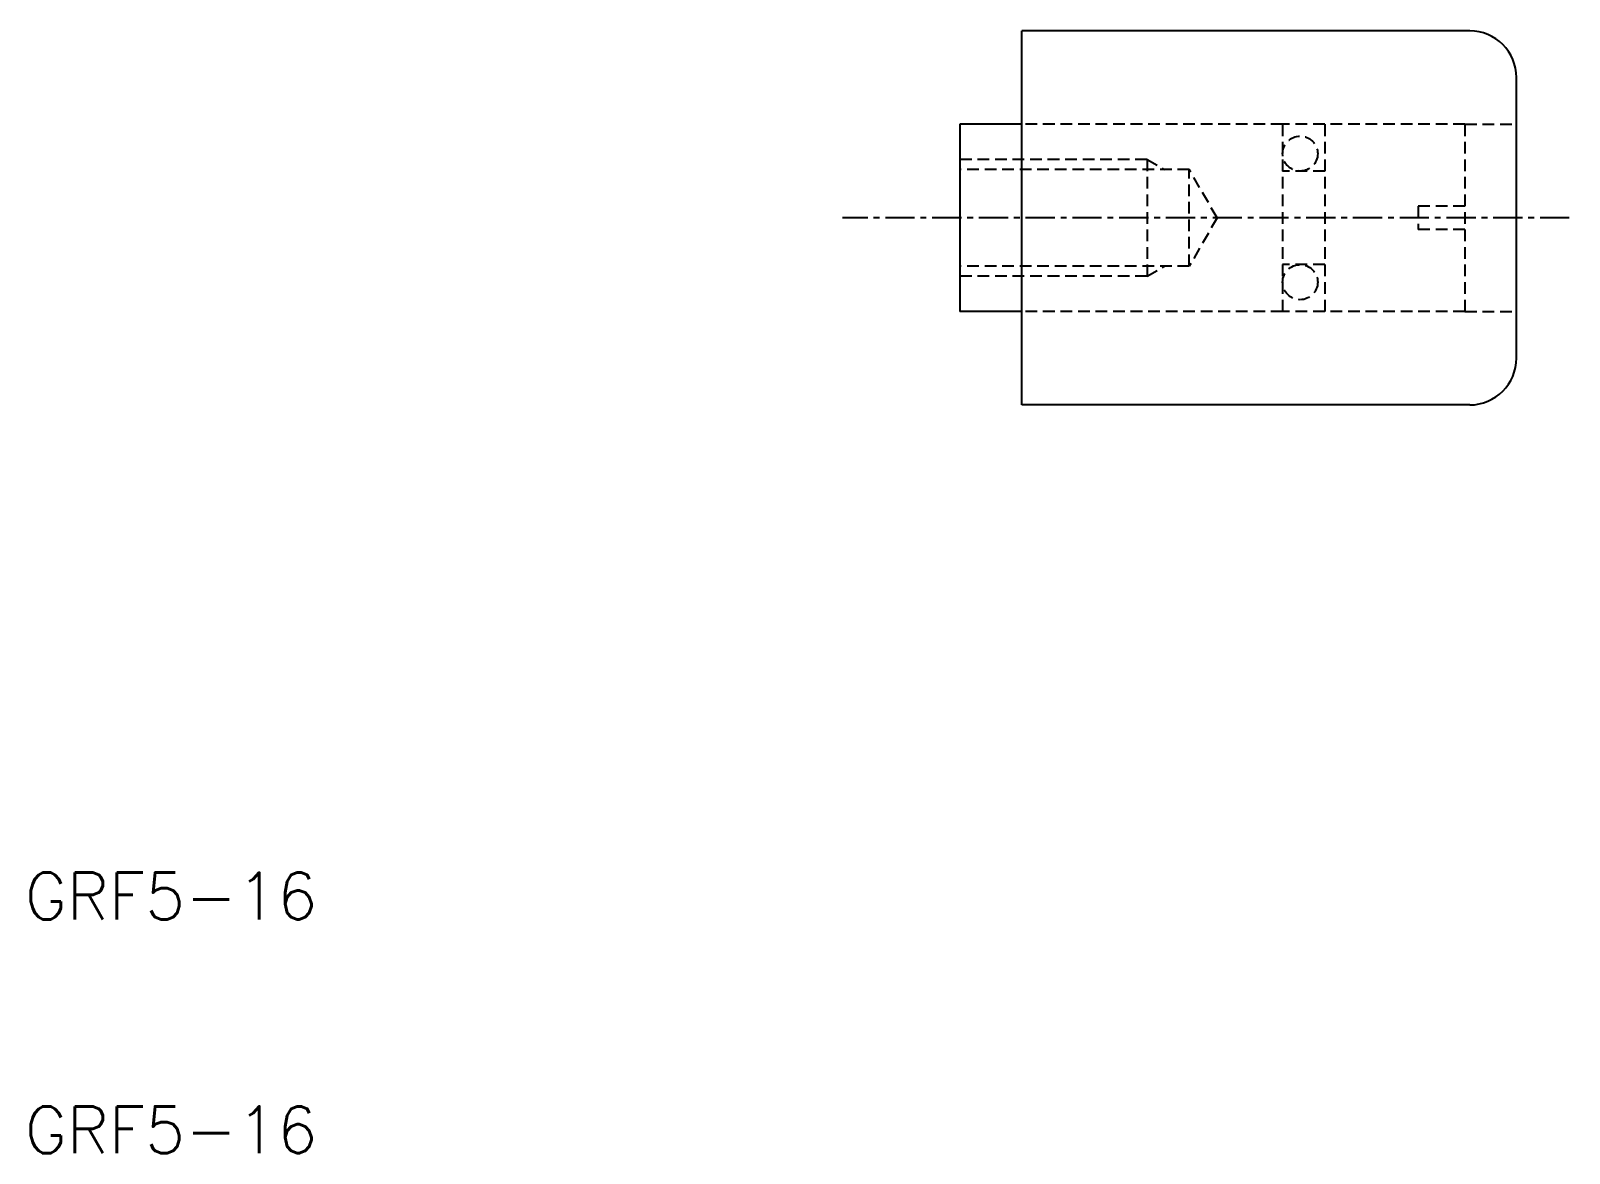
# Model space of a CAD drawing. Extents: x 10.3 to 76.1, y 10 to 58.
import ezdxf

# ---------------------------------------------------------------- set-up
doc = ezdxf.new("R2010")
doc.units = 0
doc.linetypes.add('CENTER', pattern=[2, 1.25, -0.25, 0.25, -0.25])
doc.linetypes.add('DASHED', pattern=[0.75, 0.5, -0.25])
doc.layers.get('0').update_dxf_attribs({"linetype": 'CONTINUOUS'})
doc.layers.add('CENTER', color=1, linetype='CENTER')
doc.styles.get("Standard").update_dxf_attribs({"font": 'txt.shx'})

msp = doc.modelspace()

# ---------------------------------------------------------------- linework, layer by layer
at = {"color": 7, "linetype": 'CONTINUOUS'}
for p, q in [((71.8, 58), (52.65, 58)), ((52.65, 42), (52.65, 58)), ((73.8, 44), (73.8, 56)), ((52.65, 54), (50, 54)), ((50, 54), (50, 46)), ((52.65, 46), (50, 46)), ((71.8, 42), (52.65, 42))]:
    msp.add_line(p, q, dxfattribs=at)
at = {"color": 3, "linetype": 'DASHED'}
for p, q in [((63.8, 54), (52.65, 54)), ((65.6, 54), (63.8, 54)), ((63.8, 54), (63.8, 46)), ((71.6, 54), (65.6, 54)), ((65.6, 54), (65.6, 46)), ((71.6, 54), (73.8, 54)), ((71.6, 54), (71.6, 46)), ((58, 52.5), (50, 52.5)), ((59.807, 52.067), (50, 52.067)), ((58, 52.5), (58, 47.5)), ((58, 52.5), (58.75, 52.067)), ((61, 50), (59.807, 52.067)), ((59.807, 47.933), (59.807, 52.067)), ((65.6, 52), (63.8, 52)), ((69.6, 50.5), (69.6, 49.5)), ((71.6, 50.5), (69.6, 50.5)), ((61, 50), (59.807, 47.933)), ((71.6, 49.5), (69.6, 49.5)), ((59.807, 47.933), (50, 47.933)), ((58, 47.5), (50, 47.5)), ((58, 47.5), (58.75, 47.933)), ((65.6, 48), (63.8, 48)), ((63.8, 46), (52.65, 46)), ((65.6, 46), (63.8, 46)), ((71.6, 46), (65.6, 46)), ((71.6, 46), (73.8, 46))]:
    msp.add_line(p, q, dxfattribs=at)
for centre in [(64.55, 52.75), (64.55, 47.25)]:
    msp.add_circle(centre, 0.75, dxfattribs=at)
at = {"color": 7, "linetype": 'CONTINUOUS'}
for centre, start, end in [((71.8, 56), 0, 90), ((71.8, 44), 270, 0)]:
    msp.add_arc(centre, 2, start, end, dxfattribs=at)
at = {"layer": 'CENTER', "color": 1, "linetype": 'CENTER'}
msp.add_line((76.058, 50), (44.977, 50), dxfattribs=at)

# ---------------------------------------------------------------- texts
at = {"color": 7, "linetype": 'CONTINUOUS'}
for p in [(10, 20), (10, 10)]:
    msp.add_text('GRF5-16', height=2, dxfattribs=at).set_placement(p)

doc.saveas('drawing.dxf')
